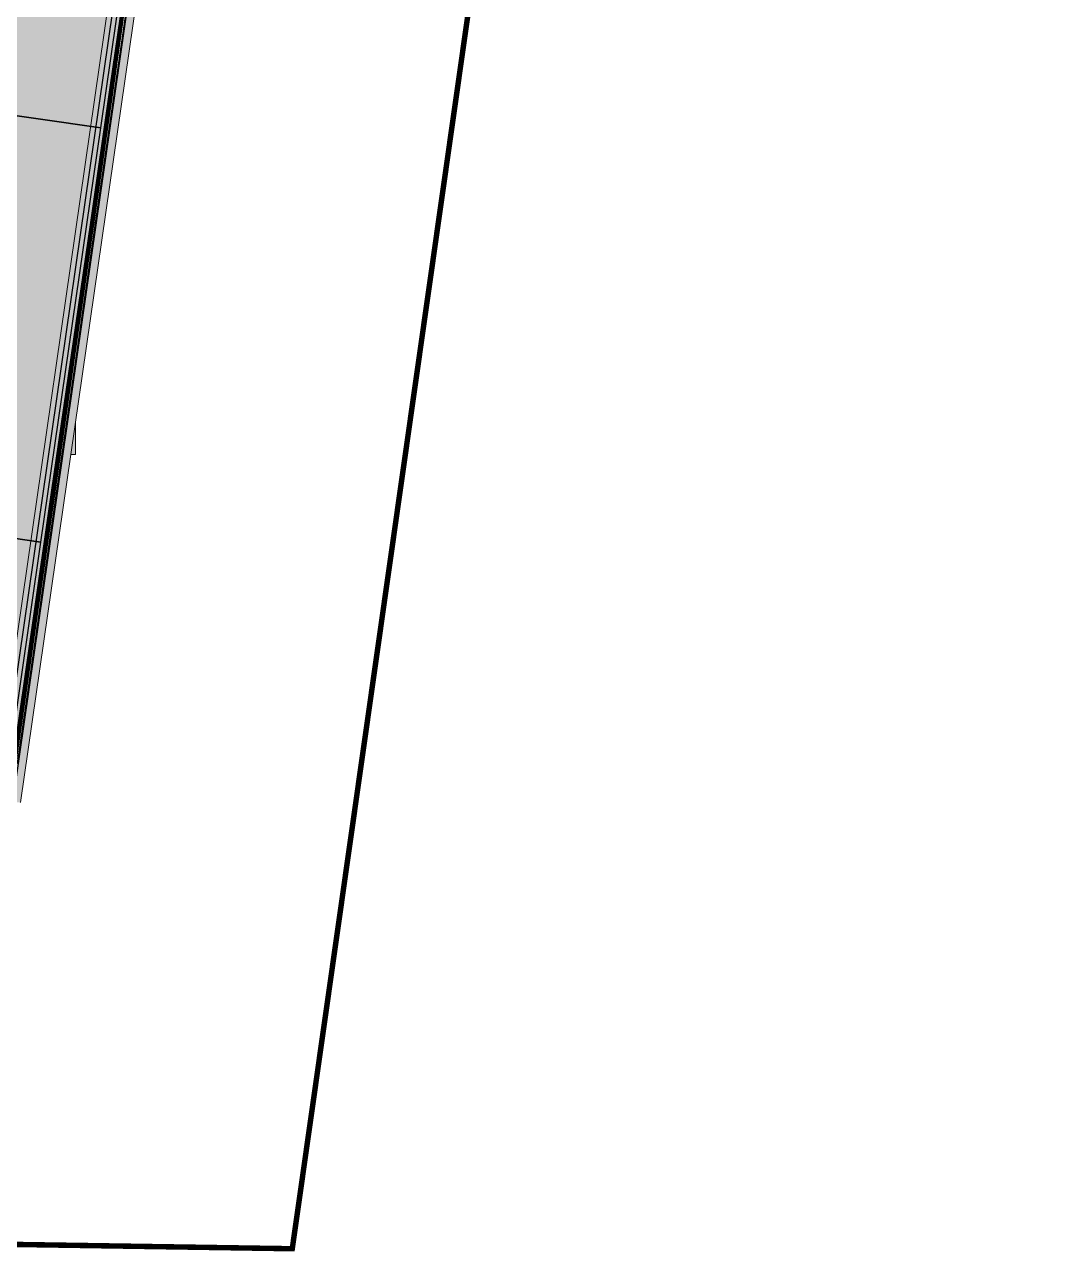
# Model space of a CAD drawing. Extents: x -14.2 to 52.3, y 3.7 to 90.9.
# Drawn here: x 42.98 to 52.33, y 3.66 to 14.9 of the extents above; entities that cross this region are included whole.
import ezdxf

# ---------------------------------------------------------------- set-up
doc = ezdxf.new("R2010")
doc.units = 0
doc.linetypes.add('limpo_PINI-PSG-PE-0102-LAZ-R00$0$DASHDOT', pattern=[1, 0.5, -0.25, 0, -0.25])
for name, color, linetype in [('FOR_CONTROL', 2, 'Continuous'), ('limpo_PINI-PSG-PE-0102-LAZ-R00$0$PA_EXTE_1', 1, 'Continuous'), ('limpo_PINI-PSG-PE-0102-LAZ-R00$0$PA_EXTE_3', 3, 'Continuous'), ('limpo_PINI-PSG-PE-0102-LAZ-R00$0$PA_LIMI_TER', 32, 'limpo_PINI-PSG-PE-0102-LAZ-R00$0$DASHDOT'), ('limpo_PINI-PSG-PE-0102-LAZ-R00$0$XR_ARQT', 7, 'Continuous'), ('XR_ARQT', 7, 'Continuous')]:
    doc.layers.add(name, color=color, linetype=linetype)
for name, color, linetype, lineweight in [('limpo_PINI-PSG-PE-0102-LAZ-R00$0$A-GLAZ-CURT', 52, 'Continuous', 5), ('limpo_PINI-PSG-PE-0102-LAZ-R00$0$A-WALL', 1, 'Continuous', 5), ('limpo_PINI-PSG-PE-0102-LAZ-R00$0$S-BEAM', 12, 'Continuous', 5)]:
    doc.layers.add(name, color=color, linetype=linetype, lineweight=lineweight)
doc.layers.add('PA_VEGE_AUX2', color=6, linetype='Continuous', plot=False)
doc.layers.add('PA_VEGE_FOR_CLFLVD', color=7, linetype='Continuous', true_color=0x4e79a6)
doc.layers.add('PA_VEGE_FOR_DIEN', color=7, linetype='Continuous', lineweight=0, true_color=0xf6e26f)
doc.layers.add('PA_VEGE_FOR_MOIR', color=7, linetype='Continuous', lineweight=0, true_color=0x62714b)

# ---------------------------------------------------------------- blocks, each defined once
blk = doc.blocks.new('limpo_PINI-PSG-PE-0102-LAZ-R00$0$PINI-EST-PE-1101-TQR-R20_rvt-1-5PPE_008_LAZER__P_A_0_09_')
at = {"layer": 'limpo_PINI-PSG-PE-0102-LAZ-R00$0$S-BEAM'}
h = blk.add_hatch(color=10, dxfattribs=at)
h.paths.add_polyline_path([(34541, -16350), (36082, -5684), (36001, -5672), (34460, -16338), (34510, -16346)])
h.paths.add_polyline_path([(34416, -16332), (35956, -5666), (35834, -5648), (34293, -16314), (34357, -16324)])
blk.add_hatch(color=10, dxfattribs=at).paths.add_polyline_path([(35017, -13159), (35045, -13159), (35045, -12859), (35002, -13159)])
at = {"layer": 'limpo_PINI-PSG-PE-0102-LAZ-R00$0$S-BEAM', "color": 55, "lineweight": 18}
for p, q in [((35834, -5648), (34293, -16314)), ((34541, -16350), (36082, -5684)), ((35045, -12859), (35045, -13159)), ((35002, -13159), (35045, -13159))]:
    blk.add_line(p, q, dxfattribs=at)
blk = doc.blocks.new('limpo_PINI-PSG-PE-0102-LAZ-R00$0$Parede básica _ DAA_GDC_VID_INFTY - ___-2044033-5PPE_008_LAZER__P_A_0_09_')
at = {"layer": 'limpo_PINI-PSG-PE-0102-LAZ-R00$0$A-WALL'}
for p, q in [((34466, -15983), (34645, -14746)), ((34510, -15990), (34689, -14752)), ((34645, -14746), (34659, -14748)), ((34674, -14750), (34689, -14752)), ((34481, -15985), (34466, -15983)), ((34510, -15990), (34496, -15987))]:
    blk.add_line(p, q, dxfattribs=at)
blk = doc.blocks.new('limpo_PINI-PSG-PE-0102-LAZ-R00$0$Parede básica _ DAA_GDC_VID_INFTY - ___-2044034-5PPE_008_LAZER__P_A_0_09_')
at = {"layer": 'limpo_PINI-PSG-PE-0102-LAZ-R00$0$A-WALL'}
for p, q in [((34645, -14746), (34823, -13509)), ((34689, -14752), (34868, -13515)), ((34823, -13509), (34838, -13511)), ((34853, -13513), (34868, -13515)), ((34659, -14748), (34645, -14746)), ((34689, -14752), (34674, -14750))]:
    blk.add_line(p, q, dxfattribs=at)
blk = doc.blocks.new('limpo_PINI-PSG-PE-0102-LAZ-R00$0$Parede básica _ DAA_GDC_VID_INFTY - ___-2044035-5PPE_008_LAZER__P_A_0_09_')
at = {"layer": 'limpo_PINI-PSG-PE-0102-LAZ-R00$0$A-WALL'}
for p, q in [((34823, -13509), (35002, -12272)), ((34868, -13515), (35047, -12278)), ((35002, -12272), (35017, -12274)), ((35032, -12276), (35047, -12278)), ((34838, -13511), (34823, -13509)), ((34868, -13515), (34853, -13513))]:
    blk.add_line(p, q, dxfattribs=at)
blk = doc.blocks.new('limpo_PINI-PSG-PE-0102-LAZ-R00$0$Parede básica _ DAA_GDC_VID_INFTY - ___-2044036-5PPE_008_LAZER__P_A_0_09_')
at = {"layer": 'limpo_PINI-PSG-PE-0102-LAZ-R00$0$A-WALL'}
for p, q in [((35002, -12272), (35181, -11034)), ((35047, -12278), (35225, -11041)), ((35181, -11034), (35196, -11037)), ((35210, -11039), (35225, -11041)), ((35017, -12274), (35002, -12272)), ((35047, -12278), (35032, -12276))]:
    blk.add_line(p, q, dxfattribs=at)
blk = doc.blocks.new('limpo_PINI-PSG-PE-0102-LAZ-R00$0$Parede básica _ DAA_GDC_VID_INFTY - ___-2044037-5PPE_008_LAZER__P_A_0_09_')
at = {"layer": 'limpo_PINI-PSG-PE-0102-LAZ-R00$0$A-WALL'}
for p, q in [((35181, -11034), (35359, -9797)), ((35225, -11041), (35404, -9804)), ((35359, -9797), (35374, -9799)), ((35389, -9802), (35404, -9804)), ((35196, -11037), (35181, -11034)), ((35225, -11041), (35210, -11039))]:
    blk.add_line(p, q, dxfattribs=at)
blk = doc.blocks.new('limpo_PINI-PSG-PE-0102-LAZ-R00$0$Parede básica _ DAA_GDC_VID_INFTY - ___-2044038-5PPE_008_LAZER__P_A_0_09_')
at = {"layer": 'limpo_PINI-PSG-PE-0102-LAZ-R00$0$A-WALL'}
for p, q in [((35359, -9797), (35538, -8560)), ((35404, -9804), (35583, -8567)), ((35538, -8560), (35553, -8562)), ((35568, -8564), (35583, -8567)), ((35374, -9799), (35359, -9797)), ((35404, -9804), (35389, -9802))]:
    blk.add_line(p, q, dxfattribs=at)
blk = doc.blocks.new('limpo_PINI-PSG-PE-0102-LAZ-R00$0$A$C745163c0')
at = {"layer": 'limpo_PINI-PSG-PE-0102-LAZ-R00$0$A-WALL', "color": 170, "lineweight": 40}
for p, q in [((30766, 139), (29694, -7284)), ((29709, -7287), (30781, 136)), ((29694, -7284), (28662, -14433)), ((28677, -14435), (29709, -7287)), ((29709, -7287), (29694, -7284)), ((29530, -8524), (29516, -8522)), ((29352, -9761), (29337, -9759)), ((29173, -10998), (29158, -10996)), ((28994, -12235), (28979, -12233))]:
    blk.add_line(p, q, dxfattribs=at)
at = {"lineweight": 5}
blk.add_blockref('limpo_PINI-PSG-PE-0102-LAZ-R00$0$PINI-EST-PE-1101-TQR-R20_rvt-1-5PPE_008_LAZER__P_A_0_09_', (-5680, 2515), dxfattribs=at)
at = {"layer": 'limpo_PINI-PSG-PE-0102-LAZ-R00$0$A-GLAZ-CURT'}
for name in ['limpo_PINI-PSG-PE-0102-LAZ-R00$0$Parede básica _ DAA_GDC_VID_INFTY - ___-2044038-5PPE_008_LAZER__P_A_0_09_', 'limpo_PINI-PSG-PE-0102-LAZ-R00$0$Parede básica _ DAA_GDC_VID_INFTY - ___-2044037-5PPE_008_LAZER__P_A_0_09_', 'limpo_PINI-PSG-PE-0102-LAZ-R00$0$Parede básica _ DAA_GDC_VID_INFTY - ___-2044036-5PPE_008_LAZER__P_A_0_09_', 'limpo_PINI-PSG-PE-0102-LAZ-R00$0$Parede básica _ DAA_GDC_VID_INFTY - ___-2044035-5PPE_008_LAZER__P_A_0_09_', 'limpo_PINI-PSG-PE-0102-LAZ-R00$0$Parede básica _ DAA_GDC_VID_INFTY - ___-2044034-5PPE_008_LAZER__P_A_0_09_', 'limpo_PINI-PSG-PE-0102-LAZ-R00$0$Parede básica _ DAA_GDC_VID_INFTY - ___-2044033-5PPE_008_LAZER__P_A_0_09_']:
    blk.add_blockref(name, (-5680, 2515), dxfattribs=at)
blk = doc.blocks.new('limpo_PINI-PSG-PE-0102-LAZ-R00')
at = {"layer": 'limpo_PINI-PSG-PE-0102-LAZ-R00$0$XR_ARQT', "xscale": 0.001000000000038553, "yscale": 0.001000000000038553, "zscale": 0.001000000000038553}
blk.add_blockref('limpo_PINI-PSG-PE-0102-LAZ-R00$0$A$C745163c0', (14.124, 21.592), dxfattribs=at)
at = {"layer": 'limpo_PINI-PSG-PE-0102-LAZ-R00$0$PA_EXTE_1'}
for points in [[(-6.797, 42.735), (46.794, 42.735, -0.456882), (47.794, 41.581), (42.795, 6.973, -0.372795), (41.484, 5.837), (17.261, 5.837)], [(-6.797, 42.685), (46.794, 42.685, -0.456882), (47.744, 41.588), (42.746, 6.98, -0.372795), (41.484, 5.887), (17.261, 5.887)]]:
    blk.add_lwpolyline(points, format="xyb", dxfattribs=at)
at = {"layer": 'limpo_PINI-PSG-PE-0102-LAZ-R00$0$PA_EXTE_3'}
blk.add_lwpolyline([(42.671, 6.991), (47.578, 40.958), (47.669, 41.63, 0.389373), (46.988, 42.589), (44.426, 24.852), (44.228, 24.884), (42.378, 14.127), (42.526, 14.123), (41.682, 8.274, -0.372795), (40.138, 6.937), (32.643, 7.072), (16.423, 7.072), (16.423, 5.962), (41.481, 5.962, 0.373473)], format="xyb", close=True, dxfattribs=at)
at = {"layer": 'limpo_PINI-PSG-PE-0102-LAZ-R00$0$PA_LIMI_TER', "const_width": 0.05, "flags": 128}
blk.add_lwpolyline([(0.497, 4.366), (45.476, 3.67), (49.077, 28.957), (49.729, 28.889), (52.343, 53.357), (-10.257, 53.134), (-13.381, 28.511), (2.923, 25.662)], close=True, dxfattribs=at)

msp = doc.modelspace()

# ---------------------------------------------------------------- hatches: boundary and pattern name
at = {"layer": 'PA_VEGE_FOR_CLFLVD'}
h = msp.add_hatch(color=256, dxfattribs=at)
h.dxf.hatch_style = 1
h.paths.add_polyline_path([(45.241, 24.783), (44.384, 24.869), (44.228, 24.884), (42.378, 14.127), (42.526, 14.123), (42.528, 14.123), (43.678, 13.957)])
at = {"layer": 'PA_VEGE_FOR_DIEN'}
h = msp.add_hatch(color=256, dxfattribs=at)
h.dxf.hatch_style = 1
h.paths.add_polyline_path([(43.678, 13.957), (42.528, 14.123), (42.526, 14.123), (41.978, 10.327), (43.129, 10.16)])
at = {"layer": 'PA_VEGE_FOR_MOIR'}
h = msp.add_hatch(color=256, dxfattribs=at)
h.dxf.hatch_style = 1
edge = h.paths.add_edge_path()
edge.add_line((42.671, 6.991), (43.129, 10.16))
edge.add_line((43.129, 10.16), (41.978, 10.327))
edge.add_line((41.978, 10.327), (41.682, 8.274))
edge.add_arc((40.138, 8.497), 1.56, 270, 351.7808, ccw=False)
edge.add_line((40.138, 6.937), (40.096, 6.938))
edge.add_line((40.096, 6.938), (40.056, 5.962))
edge.add_line((40.056, 5.962), (41.484, 5.962))
edge.add_arc((41.484, 7.162), 1.2, 270, 351.7808)

# ---------------------------------------------------------------- linework, layer by layer
at = {"layer": 'FOR_CONTROL'}
for points in [[(45.241, 24.783), (44.384, 24.869), (44.228, 24.884), (42.378, 14.127), (42.526, 14.123), (42.528, 14.123), (43.678, 13.957)], [(45.241, 24.783), (44.384, 24.869), (44.228, 24.884), (42.378, 14.127), (42.526, 14.123), (42.528, 14.123), (43.678, 13.957)], [(43.678, 13.957), (42.528, 14.123), (42.526, 14.123), (41.978, 10.327), (43.129, 10.16)], [(43.678, 13.957), (42.528, 14.123), (42.526, 14.123), (41.978, 10.327), (43.129, 10.16)]]:
    msp.add_lwpolyline(points, close=True, dxfattribs=at)
for points in [[(43.129, 10.16), (41.978, 10.327), (41.682, 8.274, -0.372795), (40.138, 6.937), (40.096, 6.938), (40.056, 5.962), (41.484, 5.962, 0.372795), (42.671, 6.991)], [(42.671, 6.991), (43.129, 10.16), (41.978, 10.327), (41.682, 8.274, -0.372795), (40.138, 6.937), (40.096, 6.938), (40.056, 5.962), (41.484, 5.962, 0.372795)]]:
    msp.add_lwpolyline(points, format="xyb", close=True, dxfattribs=at)
at = {"layer": 'PA_VEGE_AUX2'}
msp.add_lwpolyline([(41.978, 10.327), (43.129, 10.16)], dxfattribs=at)

# ---------------------------------------------------------------- next in the draw order: block references
at = {"layer": 'XR_ARQT'}
msp.add_blockref('limpo_PINI-PSG-PE-0102-LAZ-R00', (-0.042, 0.017), dxfattribs=at)

doc.saveas('drawing.dxf')
